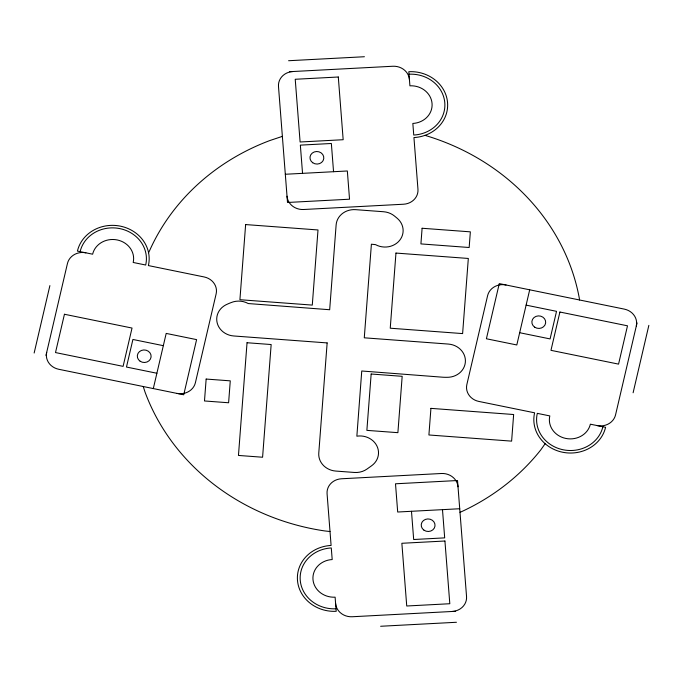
<?xml version="1.0" encoding="UTF-8"?>
<svg xmlns="http://www.w3.org/2000/svg" width="683" height="683" viewBox="0 0 683 683"><rect width="100%" height="100%" fill="white"/><g stroke="black" fill="none" stroke-linecap="round" stroke-linejoin="round"><path stroke-width="1.02" d="M34.15 353.026L49.893 285.605M45.974 355.442L67.446 263.501A15.555 14.13 3.8 0 1 85.87 252.821M153.308 388.576L166.191 333.415L196.602 339.622L183.727 394.783L58.687 369.264A15.555 14.13 3.8 0 1 46.692 352.377M529.692 289.814L516.809 344.966L486.398 338.768L499.273 283.607L624.313 309.117A15.555 14.13 3.8 0 1 636.308 326.013M637.026 322.948L615.554 414.88A15.555 14.13 3.8 0 1 597.13 425.569M633.107 392.776L648.85 325.356M460 512.301L461.682 511.601A224.63 204.08 3.8 0 0 540.748 449.918L545.145 443.702M282.369 136.369L269.939 140.51A224.63 204.08 3.8 0 0 149.586 250.661L148.57 252.71M288.593 60.727L364.406 56.732M289.447 71.706L392.827 66.251A15.555 14.13 3.8 0 1 409.424 79.544M285.315 174.259L347.34 170.981L349.534 199.205L287.509 202.475L278.485 86.451A15.555 14.13 3.8 0 1 292.896 71.527M459.719 508.741L397.694 512.019L395.5 483.795L457.525 480.525L466.549 596.549A15.555 14.13 3.8 0 1 452.137 611.473M455.587 611.294L352.206 616.749A15.555 14.13 3.8 0 1 335.601 603.456M380.627 626.268L456.44 622.273M330.009 531.519L324.835 530.947A224.63 204.08 3.8 0 1 144.958 391.863L143.251 386.527M526.115 305.13L556.525 311.337L550.088 338.922L519.669 332.715M163.331 345.675L132.912 339.468L126.475 367.044L156.885 373.251M424.98 135.362L425.185 135.413A224.63 204.08 3.8 0 1 579.278 298.087L579.543 299.982M442.49 509.655L444.684 537.871L413.676 539.51L411.482 511.285M333.552 171.715L331.357 143.49L300.349 145.129L302.543 173.345M602.876 426.738A33.518 30.453 3.8 0 1 563.151 449.773A33.518 30.453 3.8 0 1 537.308 413.36L549.815 415.913A20.738 18.834 3.8 0 0 565.797 438.435A20.738 18.834 3.8 0 0 590.368 424.186L605.582 427.293A36.284 32.963 3.8 0 1 562.579 452.231A36.284 32.963 3.8 0 1 534.61 412.814L478.843 401.433A15.555 14.13 3.8 0 1 466.856 384.538L487.602 295.671A15.555 14.13 3.8 0 1 506.035 284.982M336.019 608.784A33.518 30.453 3.8 0 1 300.23 580.132A33.518 30.453 3.8 0 1 331.289 547.954L332.194 559.556A20.738 18.834 3.8 0 0 312.976 579.457A20.738 18.834 3.8 0 0 335.114 597.181L336.215 611.294A36.284 32.963 3.8 0 1 297.472 580.277A36.284 32.963 3.8 0 1 331.093 545.444L327.072 493.698A15.555 14.13 3.8 0 1 341.483 478.774L441.414 473.498A15.555 14.13 3.8 0 1 458.011 486.791M80.124 251.643A33.518 30.453 3.8 0 1 119.849 228.609A33.518 30.453 3.8 0 1 145.692 265.021L133.185 262.468A20.738 18.834 3.8 0 0 117.203 239.946A20.738 18.834 3.8 0 0 92.632 254.196L77.418 251.096A36.284 32.963 3.8 0 1 120.421 226.158A36.284 32.963 3.8 0 1 148.39 265.576L204.157 276.957A15.555 14.13 3.8 0 1 216.144 293.844L195.398 382.719A15.555 14.13 3.8 0 1 176.965 393.399M409.015 74.216A33.518 30.453 3.8 0 1 444.804 102.868A33.518 30.453 3.8 0 1 413.744 135.046L412.839 123.444A20.738 18.834 3.8 0 0 432.057 103.543A20.738 18.834 3.8 0 0 409.92 85.819L408.818 71.706A36.284 32.963 3.8 0 1 447.561 102.723A36.284 32.963 3.8 0 1 413.941 137.556L417.962 189.302A15.555 14.13 3.8 0 1 403.551 204.226L303.619 209.502A15.555 14.13 3.8 0 1 287.014 196.209M206.155 379.056L204.482 400.964L228.609 402.765L230.273 380.849L206.155 379.056M245.632 224.57L239.912 299.709L312.285 305.096L318.005 229.958L245.632 224.57M247.041 342.738L238.461 455.441L262.588 457.234L271.16 344.539L247.041 342.738M327.148 342.917L318.773 453.119A18.313 16.64 3.8 0 0 335.771 471.065L354.383 472.457A18.313 16.64 3.8 0 0 367.087 468.99L371.646 465.729A18.313 16.64 3.8 0 0 376.854 445.854A18.313 16.64 3.8 0 0 356.859 436.189L361.751 370.997L442.405 377.187A48.698 44.241 3.8 0 0 448.996 377.238A18.313 16.64 3.8 0 0 465.413 360.581A18.313 16.64 3.8 0 0 448.364 344.07L364.278 337.812L371.398 244.207L375.522 244.634A18.313 16.64 3.8 0 0 399.606 240.399A18.313 16.64 3.8 0 0 397.028 218.133L394.518 216.059A18.313 16.64 3.8 0 0 383.573 211.739L355.655 209.664A18.313 16.64 3.8 0 0 336.13 224.895L329.676 309.732L248.253 303.551A18.313 16.64 3.8 0 0 231.008 302.629A62.162 56.476 3.8 0 0 225.578 305.011A18.313 16.64 3.8 0 0 217.22 323.076A18.313 16.64 3.8 0 0 233.757 335.976L327.148 342.917M371.159 374.011L366.873 430.367L397.89 432.672L402.176 376.316L371.159 374.011M395.961 253.069L390.241 328.207L462.613 333.594L468.325 258.456L395.961 253.069M422.103 228.259L420.916 243.908L469.161 247.502L470.356 231.844L422.103 228.259M430.93 408.366L428.907 434.977L511.618 441.133L513.642 414.521L430.93 408.366M64.441 314.257L55.502 352.565L123.094 366.361L132.032 328.053L64.441 314.257M559.906 312.029L550.968 350.336L618.559 364.124L627.498 325.817L559.906 312.029M338.298 77L295.227 79.271L300.102 141.987L343.173 139.716L338.298 77M444.932 541.013L401.86 543.284L406.735 606L449.807 603.729L444.932 541.013M534.687 327.174A6.915 6.275 3.8 0 0 545.64 322.931A6.915 6.275 3.8 0 0 536.001 316.374A6.915 6.275 3.8 0 0 534.687 327.174M423.955 530.162A6.915 6.275 3.8 0 0 434.986 526.072A6.915 6.275 3.8 0 0 425.458 519.387A6.915 6.275 3.8 0 0 423.955 530.162M140.135 361.239A6.915 6.275 3.8 0 0 151.088 356.996A6.915 6.275 3.8 0 0 141.449 350.439A6.915 6.275 3.8 0 0 140.135 361.239M312.72 162.742A6.915 6.275 3.8 0 0 323.759 158.661A6.915 6.275 3.8 0 0 314.223 151.968A6.915 6.275 3.8 0 0 312.72 162.742"/></g></svg>
